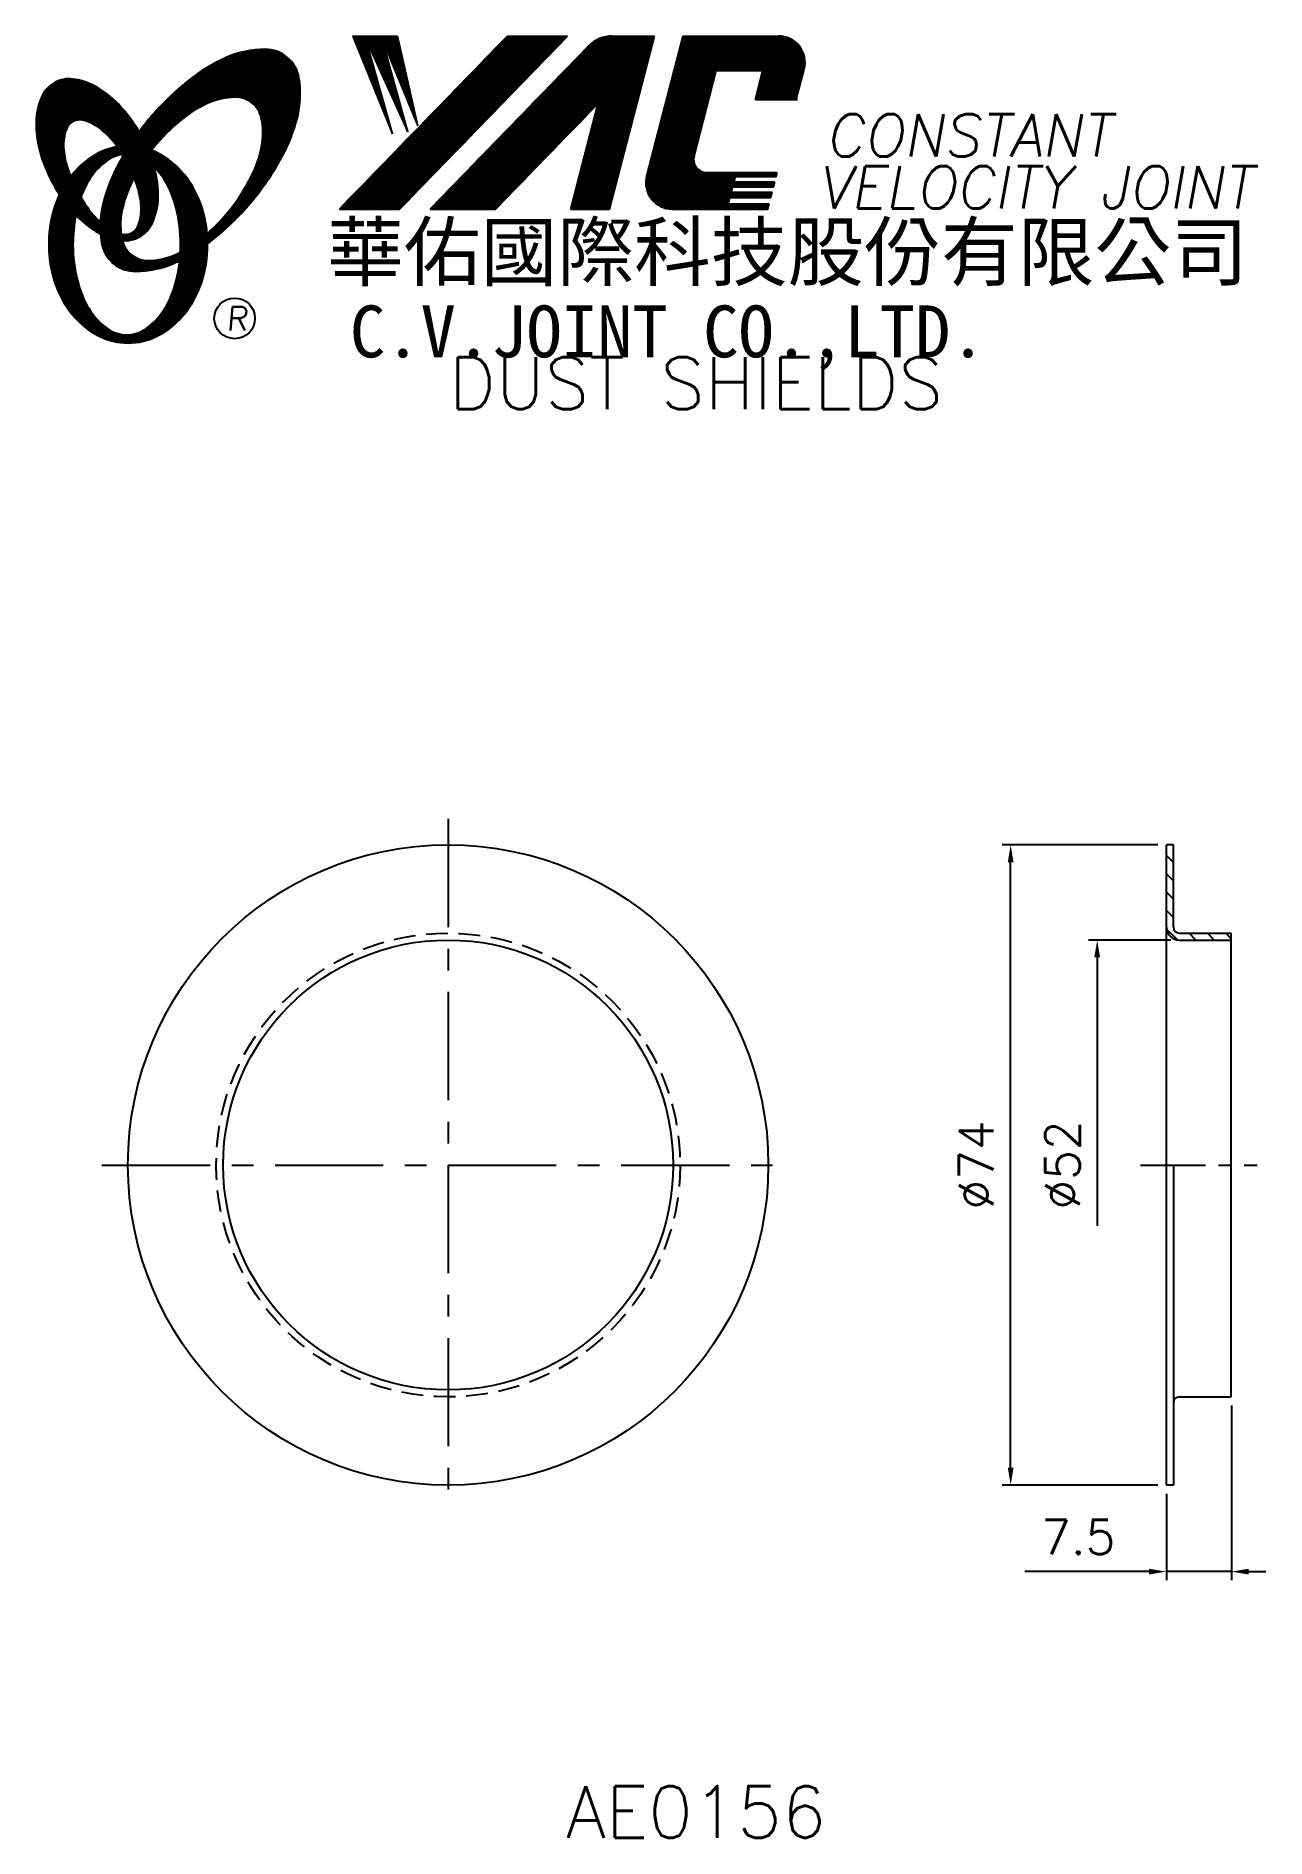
# Model space of a CAD drawing. Extents: x 84 to 226, y 0 to 208.
import ezdxf
from ezdxf.enums import TextEntityAlignment as Align

# ---------------------------------------------------------------- set-up
doc = ezdxf.new("R2010")
doc.units = 0
doc.header["$LTSCALE"] = 10
doc.header["$MEASUREMENT"] = 0
doc.linetypes.add('CENTER', pattern=[2, 1.25, -0.25, 0.25, -0.25])
doc.linetypes.add('HIDDEN', pattern=[0.375, 0.25, -0.125])
doc.layers.get('0').update_dxf_attribs({"linetype": 'CONTINUOUS'})
doc.layers.get('DEFPOINTS').update_dxf_attribs({"linetype": 'CONTINUOUS'})
doc.layers.add('4', color=4, linetype='CONTINUOUS')
doc.styles.add('CHINA', font='KAIU.TTF')
doc.styles.add('ITALICC', font='simplex.shx')
doc.dimstyles.new('STANDARD$0', dxfattribs={"dimtxt": 4, "dimasz": 2, "dimexe": 1, "dimexo": 1, "dimgap": 2, "dimtad": 1, "dimdec": 4, "dimzin": 10, "dimtxsty": 'ITALICC', "dimcen": 2, "dimclrd": 5, "dimclre": 5, "dimclrt": 18, "dimaunit": 1, "dimazin": 3, "dimtp": 0.1, "dimtfac": 0.7, "dimtdec": 4, "dimtmove": 0, "dimatfit": 3, "dimtolj": 1, "dimtzin": 10})
pattern_1 = [(45, (153.809798, -35.652073), (-0.00727476112, 0.00727476112), [])]
pattern_2 = [(45, (-14.780747, 0.652337), (-0.00883883476, 0.00883883476), [])]

# ---------------------------------------------------------------- blocks, each defined once
blk = doc.blocks.new('*D14')
at = {"color": 5, "linetype": 'BYBLOCK'}
for p, q in [((213.87, 114.59), (195.87, 114.59)), ((196.87, 42.59), (196.87, 112.59)), ((213.87, 40.59), (195.87, 40.59))]:
    blk.add_line(p, q, dxfattribs=at)
for points in [[(196.54, 112.59), (197.2, 112.59), (196.87, 114.59)], [(196.54, 42.59), (197.2, 42.59), (196.87, 40.59)]]:
    blk.add_solid(points, dxfattribs=at)
at = {"layer": 'DEFPOINTS', "color": 0, "linetype": 'BYBLOCK'}
for p in [(196.87, 114.59), (214.87, 114.59), (214.87, 40.59)]:
    blk.add_point(p, dxfattribs=at)
at = {"color": 18, "linetype": 'BYBLOCK', "insert": (192.87, 77.59), "char_height": 4, "attachment_point": 5, "rotation": 90, "style": 'ITALICC'}
blk.add_mtext('\\A1;∅74', dxfattribs=at)
blk = doc.blocks.new('*D15')
at = {"color": 5, "linetype": 'BYBLOCK'}
for p, q in [((215.37, 103.59), (205.87, 103.59)), ((206.87, 101.59), (206.87, 70.54))]:
    blk.add_line(p, q, dxfattribs=at)
blk.add_solid([(206.54, 101.59), (207.2, 101.59), (206.87, 103.59)], dxfattribs=at)
at = {"layer": 'DEFPOINTS', "color": 0, "linetype": 'BYBLOCK'}
for p in [(206.87, 103.59), (216.37, 103.59), (214.87, 51.59)]:
    blk.add_point(p, dxfattribs=at)
at = {"color": 18, "linetype": 'BYBLOCK', "insert": (202.87, 77.59), "char_height": 4, "attachment_point": 5, "rotation": 90, "style": 'ITALICC'}
blk.add_mtext('\\A1;∅52', dxfattribs=at)
blk = doc.blocks.new('*D16')
at = {"color": 5, "linetype": 'BYBLOCK'}
for p, q in [((222.37, 49.79), (222.37, 29.59)), ((214.87, 39.59), (214.87, 29.59)), ((212.87, 30.59), (198.49, 30.59)), ((222.37, 30.59), (214.87, 30.59)), ((224.37, 30.59), (226.37, 30.59))]:
    blk.add_line(p, q, dxfattribs=at)
for points in [[(212.87, 30.92), (212.87, 30.26), (214.87, 30.59)], [(224.37, 30.92), (224.37, 30.26), (222.37, 30.59)]]:
    blk.add_solid(points, dxfattribs=at)
at = {"layer": 'DEFPOINTS', "color": 0, "linetype": 'BYBLOCK'}
for p in [(222.37, 50.79), (214.87, 40.59), (214.87, 30.59)]:
    blk.add_point(p, dxfattribs=at)
at = {"color": 18, "linetype": 'BYBLOCK', "insert": (204.68, 34.59), "char_height": 4, "attachment_point": 5, "style": 'ITALICC'}
blk.add_mtext('\\A1;7.5', dxfattribs=at)

msp = doc.modelspace()

# ---------------------------------------------------------------- hatches: boundary and pattern name
at = {"layer": '4', "linetype": 'CONTINUOUS'}
h = msp.add_hatch(dxfattribs=at)
h.set_pattern_fill('ANSI31', color=5, scale=0.082305, style=0)
h.set_pattern_definition([(45, (-14.780747, 0.652337), (-0.00727476112, 0.00727476112), [])])
h.paths.add_polyline_path([(107.25472, 201.02084, -0.172879177), (109.1962, 200.36227, -0.172879177), (110.28349, 198.62422, -0.104527385), (110.31127, 195.29603, -0.065680101), (109.14174, 191.89408, -0.051823203), (106.70132, 188.05169, -0.044272532), (104.02635, 185.22535, -0.020203161), (104.07993, 184.08743, 0.006517006), (104.48448, 184.39951, 0.049863361), (109.03791, 188.81257, 0.049863361), (112.62755, 194.03974, 0.063682799), (114.44859, 198.66708, 0.103597411), (114.63789, 203.25106, 0.177892575), (113.28928, 205.62133, 0.177892575), (110.72689, 206.55466, 0.103597411), (106.23909, 205.60161, 0.063682799), (101.98135, 203.03254, 0.049863361), (97.42792, 198.61948, 0.016070017), (96.15723, 197.01317, -0.007061632), (96.40451, 196.57613, -0.031648676), (97.35709, 194.53956, -0.008069351), (97.789, 195.10387, -0.051823203), (100.96737, 198.36232, -0.065680101), (104.0093, 200.28268, -0.104527385)])
h.paths.add_polyline_path([(94.17905, 187.85952, -0.065680101), (95.34859, 191.26148, -0.006063428), (95.59253, 191.73649, 0.027613469), (94.86569, 193.32456, 0.017011252), (94.33227, 194.25954, 0.007829282), (93.83829, 193.39231, 0.063682799), (92.01724, 188.76497, 0.103597411), (91.82794, 184.18099, 0.177892575), (93.17655, 181.81072, 0.177892575), (95.73894, 180.87739, 0.103597411), (100.22674, 181.83044, 0.008811776), (100.85371, 182.12051, 0.013922709), (100.93103, 183.09032, -0.009086703), (100.48102, 182.87288, -0.104527385), (97.2356, 182.13471, -0.172879177), (95.29413, 182.79328, -0.172879177), (94.20683, 184.53133, -0.104527385)])
h = msp.add_hatch(dxfattribs=at)
h.set_pattern_fill('ANSI31', color=5, scale=0.1, style=0)
h.set_pattern_definition(pattern_2)
h.paths.add_polyline_path([(145.67796, 208.08332), (138.72065, 208.08332), (119.30404, 188.07956), (126.26135, 188.07956)])
h.paths.add_polyline_path([(149.22485, 200.31775), (146.04448, 188.07956), (150.52546, 188.07956), (155.7239, 208.08332), (150.82717, 208.08332, 0.202785967), (148.0931, 206.9269), (129.79896, 188.07956), (137.34588, 188.07956)])
h.paths.add_polyline_path([(162.85196, 204.0849), (168.24568, 204.0849), (167.37666, 200.74089), (172.09348, 200.74089), (173.0102, 204.26845, 0.490800957), (170.06, 208.08332), (159.02568, 208.08332), (154.81862, 191.89443, 0.490800957), (157.76882, 188.07956), (168.80314, 188.07956), (168.95759, 188.67387), (164.24077, 188.67387), (164.43413, 189.41796), (169.15095, 189.41796), (169.30951, 190.02809), (164.59269, 190.02809), (164.75394, 190.64856), (169.47076, 190.64856), (169.62694, 191.24955), (164.91012, 191.24955), (165.06692, 191.85293), (169.78374, 191.85293), (169.90047, 192.30213), (161.76072, 192.30213, -0.490800957), (160.28562, 194.20956)])
h = msp.add_hatch(dxfattribs=at)
h.set_pattern_fill('ANSI31', color=1, scale=0.1, style=0)
h.set_pattern_definition(pattern_2)
h.paths.add_polyline_path([(126.03602, 208.08332), (120.85869, 208.08332), (125.42946, 196.77958), (122.36352, 207.73756), (127.19826, 197.01524), (124.25025, 207.73756), (128.37747, 197.72221)])
h = msp.add_hatch(dxfattribs=at)
h.set_pattern_fill('ANSI31', color=3, scale=0.082305, style=0)
h.set_pattern_definition(pattern_1)
h.paths.add_polyline_path([(91.45822, 202.07168, 0.106488277), (88.51634, 203.11025, 0.158297415), (86.42614, 202.71521, 0.158297415), (84.96681, 201.16752, 0.106488277), (84.256, 198.12975, 0.071723199), (84.67404, 194.81679, 0.058080454), (86.21903, 191.00141, 0.058080454), (88.60007, 187.64362, 0.071723199), (91.16531, 185.50586, 0.020895977), (91.7055, 185.20387, -0.030777155), (91.68959, 186.58009, -0.042059526), (90.59324, 187.74285, -0.04691039), (88.97407, 190.224, -0.04691039), (87.84579, 192.96349, -0.060581117), (87.44369, 195.22556, -0.10187153), (87.75531, 197.31376, -0.185892489), (88.5354, 198.2054, -0.185892489), (89.71204, 198.34352, -0.10187153), (91.60969, 197.41798, -0.060581117), (93.24653, 195.80571, -0.04691039), (94.86569, 193.32456, -0.04691039), (95.99397, 190.58508, -0.060581117), (96.39607, 188.32301, -0.10187153), (96.08445, 186.23481, -0.185892489), (95.30436, 185.34317, -0.185892489), (94.12772, 185.20505, -0.002013383), (94.08692, 185.21567, 0.021593804), (94.20683, 184.53133, 0.006477741), (94.22484, 184.4543, 0.14950097), (96.19739, 184.86233, 0.158297415), (97.65672, 186.41002, 0.106488277), (98.36754, 189.44779, 0.071723199), (97.94949, 192.76075, 0.058080454), (96.40451, 196.57613, 0.058080454), (94.02346, 199.93393, 0.071723199)])
h = msp.add_hatch(dxfattribs=at)
h.set_pattern_fill('ANSI31', color=1, scale=0.082305, style=0)
h.set_pattern_definition(pattern_1)
h.paths.add_polyline_path([(92.55184, 193.74823, -0.120168026), (94.24364, 194.40162, 0.016865385), (93.64387, 195.28436, 0.076648372), (91.48765, 194.56544, 0.104809576), (88.40319, 192.05234, 0.005838257), (88.23625, 191.84014, 0.028089978), (88.97407, 190.224, 0.014237292), (89.4162, 189.43896, -0.045767751), (90.34138, 191.3758, -0.106890197)])
h.paths.add_polyline_path([(88.52048, 183.99361, -0.048711043), (88.85058, 187.37395, -0.007865741), (88.60007, 187.64362, -0.037695478), (86.9642, 189.76237, 0.03042545), (86.43887, 188.4584, 0.080710289), (85.71344, 183.99361, 0.080710289), (86.43887, 179.52882, 0.089265679), (88.40319, 175.93488, 0.104809576), (91.48765, 173.42178, 0.11926607), (94.89684, 172.59684, 0.11926607), (98.30603, 173.42178, 0.104809576), (101.39049, 175.93488, 0.089265679), (103.35481, 179.52882, 0.080710289), (104.08025, 183.99361, 0.080710289), (103.35481, 188.4584, 0.089265679), (101.39049, 192.05234, 0.104809576), (98.30603, 194.56544, 0.025513357), (97.6128, 194.87819, 0.004818181), (97.35709, 194.53956, -0.023722145), (97.89831, 192.94281, -0.065307489), (99.13349, 191.3758, -0.073950765), (100.44594, 188.17807, -0.060532391), (100.9544, 183.99361, -0.060532391), (100.44594, 179.80915, -0.073950765), (99.13349, 176.61142, -0.106890197), (96.92303, 174.23899, -0.153118262), (94.73744, 173.55361, -0.153118262), (92.55184, 174.23899, -0.106890197), (90.34138, 176.61142, -0.073950765), (89.02893, 179.80915, -0.060532391)])
h = msp.add_hatch(dxfattribs=at)
h.set_pattern_fill('ANSI31', color=5, scale=12, angle=90, style=0)
h.set_pattern_definition([(135, (-11.4575, 4.5205), (-1.06066, -1.06066), [])])
h.paths.add_polyline_path([(216.36949, 104.38923, -0.414213562), (215.66949, 105.08923), (215.66949, 114.58923), (214.86949, 114.58923), (214.86949, 105.08923, 0.414213562), (216.36949, 103.58923), (222.36949, 103.58923), (222.36949, 104.38923)])

# ---------------------------------------------------------------- linework, layer by layer
at = {"layer": '4', "color": 5, "linetype": 'CONTINUOUS'}
for p, q in [((119.30404, 188.07956), (138.72065, 208.08332)), ((126.26135, 188.07956), (145.67796, 208.08332)), ((129.79896, 188.07956), (148.0931, 206.9269)), ((138.72065, 208.08332), (145.67796, 208.08332)), ((150.52546, 188.07956), (155.7239, 208.08332)), ((150.82717, 208.08332), (155.7239, 208.08332)), ((154.81862, 191.89443), (159.02568, 208.08332)), ((159.02568, 208.08332), (170.06, 208.08332)), ((172.09348, 200.74089), (173.0102, 204.26845)), ((160.28562, 194.20956), (162.85196, 204.0849)), ((162.85196, 204.0849), (168.24568, 204.0849)), ((167.37666, 200.74089), (168.24568, 204.0849)), ((137.34588, 188.07956), (149.22485, 200.31775)), ((146.04448, 188.07956), (149.22485, 200.31775)), ((167.37666, 200.74089), (172.24391, 200.74089)), ((161.76072, 192.30213), (169.90047, 192.30213)), ((164.91012, 191.24955), (165.06692, 191.85293)), ((165.06692, 191.85293), (169.78374, 191.85293)), ((169.78374, 191.85293), (169.90047, 192.30213)), ((164.59269, 190.02809), (164.75394, 190.64856)), ((164.59269, 190.02809), (169.30951, 190.02809)), ((164.75394, 190.64856), (169.47076, 190.64856)), ((164.91012, 191.24955), (169.62694, 191.24955)), ((169.15095, 189.41796), (169.30951, 190.02809)), ((169.47076, 190.64856), (169.62694, 191.24955)), ((119.30404, 188.07956), (126.26135, 188.07956)), ((129.79896, 188.07956), (137.34588, 188.07956)), ((146.04448, 188.07956), (150.52546, 188.07956)), ((157.76882, 188.07956), (168.80314, 188.07956)), ((164.24077, 188.67387), (164.43413, 189.41796)), ((164.24077, 188.67387), (168.95759, 188.67387)), ((164.43413, 189.41796), (169.15095, 189.41796)), ((168.80314, 188.07956), (168.95759, 188.67387))]:
    msp.add_line(p, q, dxfattribs=at)
at = {"layer": '4', "color": 1, "linetype": 'CONTINUOUS'}
for p, q in [((120.85869, 208.08332), (125.42946, 196.77958)), ((120.85869, 208.08332), (126.03602, 208.08332)), ((125.42946, 196.77958), (122.36352, 207.73756)), ((122.36352, 207.73756), (127.19826, 197.01524)), ((127.19826, 197.01524), (124.25025, 207.73756)), ((124.25025, 207.73756), (128.37747, 197.72221)), ((128.37747, 197.72221), (126.03602, 208.08332))]:
    msp.add_line(p, q, dxfattribs=at)
at = {"layer": '4', "color": 5, "linetype": 'CENTER'}
for p, q in [((131.86953, 117.58923), (131.86953, 37.58923)), ((91.86953, 77.58923), (171.86953, 77.58923))]:
    msp.add_line(p, q, dxfattribs=at)
at = {"layer": '4', "color": 7, "linetype": 'CONTINUOUS'}
for p, q in [((214.86949, 40.58923), (214.86949, 114.58923)), ((215.66949, 114.58923), (214.86949, 114.58923)), ((215.66949, 105.08923), (215.66949, 114.58923)), ((216.36949, 104.38923), (222.36949, 104.38923)), ((222.36949, 50.78923), (222.36949, 104.38923)), ((216.36949, 103.58923), (222.36949, 103.58923)), ((215.66949, 77.58923), (215.66949, 40.58923)), ((216.36949, 50.78923), (222.36949, 50.78923)), ((215.66949, 40.58923), (214.86949, 40.58923))]:
    msp.add_line(p, q, dxfattribs=at)
at = {"layer": '4', "color": 5, "linetype": 'CENTER', "ltscale": 0.6}
msp.add_line((211.86949, 77.58923), (225.36949, 77.58923), dxfattribs=at)
at = {"layer": '4', "color": 5, "linetype": 'CONTINUOUS'}
for points in [[(104.07993, 184.08743, 0.006517006), (104.48448, 184.39951, 0.049863361), (109.03791, 188.81257, 0.049863361), (112.62755, 194.03974, 0.063682799), (114.44859, 198.66708, 0.103597411), (114.63789, 203.25106, 0.177892575), (113.28928, 205.62133, 0.177892575), (110.72689, 206.55466, 0.103597411), (106.23909, 205.60161, 0.063682799), (101.98135, 203.03254, 0.049863361), (97.42792, 198.61948, 0.016070017), (96.15723, 197.01317)], [(104.02635, 185.22535, 0.044272532), (106.70132, 188.05169, 0.051823203), (109.14174, 191.89408, 0.065680101), (110.31127, 195.29603, 0.104527385), (110.28349, 198.62422, 0.172879177), (109.1962, 200.36227, 0.172879177), (107.25472, 201.02084, 0.104527385), (104.0093, 200.28268, 0.065680101), (100.96737, 198.36232, 0.051823203), (97.789, 195.10387, 0.008069351), (97.35709, 194.53956)], [(94.33227, 194.25954, 0.007829282), (93.83829, 193.39231, 0.063682799), (92.01724, 188.76497, 0.103597411), (91.82794, 184.18099, 0.177892575), (93.17655, 181.81072, 0.177892575), (95.73894, 180.87739, 0.103597411), (100.22674, 181.83044, 0.008811776), (100.85371, 182.12051, 0.008811776)], [(95.59253, 191.73649, 0.006063428), (95.34859, 191.26148, 0.065680101), (94.17905, 187.85952, 0.104527385), (94.20683, 184.53133, 0.172879177), (95.29413, 182.79328, 0.172879177), (97.2356, 182.13471, 0.104527385), (100.48102, 182.87288, 0.009086703), (100.93103, 183.09032, 0.009086703)]]:
    msp.add_lwpolyline(points, format="xyb", dxfattribs=at)
at = {"layer": '4', "color": 3, "linetype": 'CONTINUOUS'}
for points in [[(94.22484, 184.4543, 0.14950097), (96.19739, 184.86233, 0.158297415), (97.65672, 186.41002, 0.106488277), (98.36754, 189.44779, 0.071723199), (97.94949, 192.76075, 0.058080454), (96.40451, 196.57613, 0.058080454), (94.02346, 199.93393, 0.071723199), (91.45822, 202.07168, 0.106488277), (88.51634, 203.11025, 0.158297415), (86.42614, 202.71521, 0.158297415), (84.96681, 201.16752, 0.106488277), (84.256, 198.12975, 0.071723199), (84.67404, 194.81679, 0.058080454), (86.21903, 191.00141, 0.058080454), (88.60007, 187.64362, 0.071723199), (91.16531, 185.50586, 0.020895977), (91.7055, 185.20387, 0.020895977)], [(94.08692, 185.21567, 0.002013383), (94.12772, 185.20505, 0.185892489), (95.30436, 185.34317, 0.185892489), (96.08445, 186.23481, 0.10187153), (96.39607, 188.32301, 0.060581117), (95.99397, 190.58508, 0.04691039), (94.86569, 193.32456, 0.04691039), (93.24653, 195.80571, 0.060581117), (91.60969, 197.41798, 0.10187153), (89.71204, 198.34352, 0.185892489), (88.5354, 198.2054, 0.185892489), (87.75531, 197.31376, 0.10187153), (87.44369, 195.22556, 0.060581117), (87.84579, 192.96349, 0.04691039), (88.97407, 190.224, 0.04691039), (90.59324, 187.74285, 0.042059526), (91.68959, 186.58009, 0.042059526)]]:
    msp.add_lwpolyline(points, format="xyb", dxfattribs=at)
at = {"layer": '4', "color": 1, "linetype": 'CONTINUOUS'}
for points in [[(86.9642, 189.76237, 0.03042545), (86.43887, 188.4584, 0.080710289), (85.71344, 183.99361, 0.080710289), (86.43887, 179.52882, 0.089265679), (88.40319, 175.93488, 0.104809576), (91.48765, 173.42178, 0.11926607), (94.89684, 172.59684, 0.11926607), (98.30603, 173.42178, 0.104809576), (101.39049, 175.93488, 0.089265679), (103.35481, 179.52882, 0.080710289), (104.08025, 183.99361, 0.080710289), (103.35481, 188.4584, 0.089265679), (101.39049, 192.05234, 0.104809576), (98.30603, 194.56544, 0.025513357), (97.6128, 194.87819, 0.025513357)], [(93.64387, 195.28436, 0.076648372), (91.48765, 194.56544, 0.104809576), (88.40319, 192.05234, 0.005838257), (88.23625, 191.84014, 0.005838257)], [(94.24364, 194.40162, 0.120168026), (92.55184, 193.74823, 0.106890197), (90.34138, 191.3758, 0.045767751), (89.4162, 189.43896, 0.045767751)], [(88.85058, 187.37395, 0.048711043), (88.52048, 183.99361, 0.060532391), (89.02893, 179.80915, 0.073950765), (90.34138, 176.61142, 0.106890197), (92.55184, 174.23899, 0.153118262), (94.73744, 173.55361, 0.153118262), (96.92303, 174.23899, 0.106890197), (99.13349, 176.61142, 0.073950765), (100.44594, 179.80915, 0.060532391), (100.9544, 183.99361, 0.060532391), (100.44594, 188.17807, 0.073950765), (99.13349, 191.3758, 0.065307489), (97.89831, 192.94281)]]:
    msp.add_lwpolyline(points, format="xyb", dxfattribs=at)
at = {"layer": '4', "color": 5, "linetype": 'CONTINUOUS'}
msp.add_circle((107.20108, 175.44789), 2.35282, dxfattribs=at)
at = {"layer": '4', "color": 7, "linetype": 'CONTINUOUS'}
for radius in [37, 26]:
    msp.add_circle((131.86953, 77.58923), radius, dxfattribs=at)
at = {"layer": '4', "color": 5, "linetype": 'HIDDEN'}
msp.add_circle((131.86953, 77.58923), 26.8, dxfattribs=at)
at = {"layer": '4', "color": 5, "linetype": 'CONTINUOUS'}
for centre, radius, start, end in [((150.82717, 204.27308), 3.81024, 90, 135.8533387), ((170.06, 205.03513), 3.04819, 345.4326059, 90), ((161.76072, 193.82622), 1.5241, 165.4326059, 270), ((157.76882, 191.12775), 3.04819, 165.4326059, 270)]:
    msp.add_arc(centre, radius, start, end, dxfattribs=at)
at = {"layer": '4', "color": 7, "linetype": 'CONTINUOUS'}
for centre, radius, start, end in [((216.36949, 105.08923), 1.5, 180, 270), ((216.36949, 105.08923), 0.7, 180, 270), ((216.36949, 50.08923), 0.7, 90, 180)]:
    msp.add_arc(centre, radius, start, end, dxfattribs=at)

# ---------------------------------------------------------------- texts
at = {"layer": '4', "color": 5, "linetype": 'CONTINUOUS', "style": 'ITALICC'}
for s, height, oblique, p in [('CONSTANT', 4.9, 10, (175.45286, 194.15003)), ('VELOCITY JOINT', 4.9, 10, (174.57463, 188.15464)), ('R', 2.75625, 5, (106.24239, 174.03829))]:
    msp.add_text(s, height=height, dxfattribs=dict(at, oblique=oblique)).set_placement(p)
at = {"layer": '4', "color": 7, "linetype": 'CONTINUOUS', "style": 'CHINA'}
for s, height, p in [('華佑國際科技股份有限公司', 6.5, (117.89069, 179.88971)), ('C.V.JOINT CO.,LTD.', 6, (120.51932, 170.94349))]:
    msp.add_text(s, height=height, dxfattribs=at).set_placement(p)
at = {"layer": '4', "color": 18, "linetype": 'CONTINUOUS', "style": 'ITALICC'}
for s, p in [('DUST SHIELDS', (160.52205, 164.95067)), ('AE0156', (160.52205, -0.19672))]:
    msp.add_text(s, height=6, dxfattribs=at).set_placement(p, align=Align.CENTER)

# ---------------------------------------------------------------- dimensions: what is measured, and where the dimension line sits
at = {"layer": '4', "color": 7, "linetype": 'CONTINUOUS'}
dim = msp.add_linear_dim(base=(196.86951, 114.58923), p1=(214.86949, 40.58923), p2=(214.86949, 114.58923), angle=90, text='%%C74', dimstyle='STANDARD$0', dxfattribs=at)
dim.commit()
dim.dimension.update_dxf_attribs({"geometry": '*D14', "text_midpoint": (192.86951, 77.58923)})
dim = msp.add_linear_dim(base=(206.86954, 103.58923), p1=(214.86949, 51.58923), p2=(216.36949, 103.58923), angle=90, text='%%C52', dimstyle='STANDARD$0', override={"dimcen": -2, "dimse1": 1, "dimsd1": 1}, dxfattribs=at)
dim.commit()
dim.dimension.update_dxf_attribs({"geometry": '*D15', "text_midpoint": (202.86954, 77.58923)})
dim = msp.add_linear_dim(base=(214.86949, 30.58918), p1=(222.36949, 50.78923), p2=(214.86949, 40.58923), text='7.5', dimstyle='STANDARD$0', dxfattribs=at)
dim.commit()
dim.dimension.update_dxf_attribs({"geometry": '*D16', "text_midpoint": (204.67901, 34.58918)})

doc.saveas('drawing.dxf')
